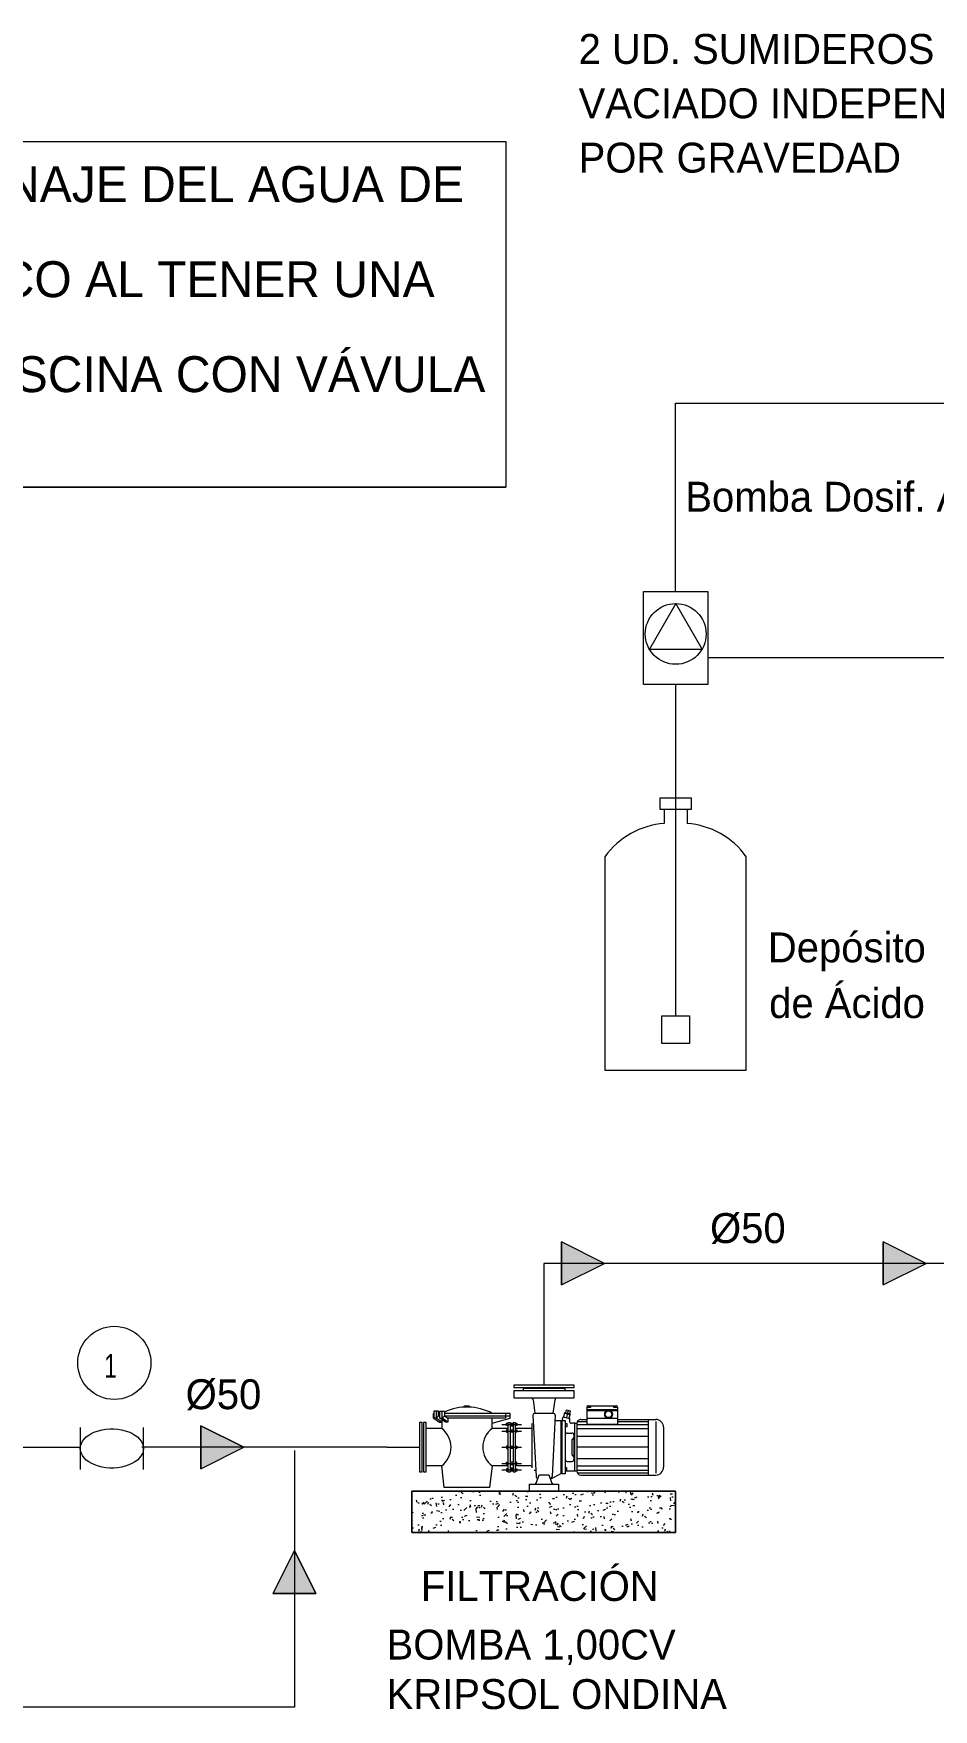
# Model space of a CAD drawing. Header units: millimetres. Extents: x 441156 to 441876, y 4514765 to 4515211.
# Drawn here: x 441282.27 to 441285.44, y 4514771.63 to 4514777.54 of the extents above; entities that cross this region are included whole.
import ezdxf

# ---------------------------------------------------------------- set-up
doc = ezdxf.new("R2010")
doc.units = ezdxf.units.MM
doc.layers.add('01_textos', color=7, linetype='Continuous')
for name, color, linetype, lineweight, true_color in [('05 ESQUEMAS HIDRAULICOS nuevos_dwg _6_', 7, 'Continuous', 18, 0x767676), ('A-DETL', 7, 'Continuous', 50, 0x008000), ('I-FONTANERÍA', 6, 'Continuous', 13, 0xff00ff), ('I-HIDRÁULICA', 6, 'Continuous', 13, 0xff00ff)]:
    doc.layers.add(name, color=color, linetype=linetype, lineweight=lineweight, true_color=true_color)
for name, color, linetype, lineweight in [('A-DETL-GENF', 7, 'Continuous', 9), ('A-DETL-THIN', 7, 'Continuous', 9), ('G-ANNO-TEXT', 7, 'Continuous', 9)]:
    doc.layers.add(name, color=color, linetype=linetype, lineweight=lineweight)
doc.styles.add('BERNARDO', font='')
doc.styles.add('Franklin Gothic Book', font='FRABK.TTF', dxfattribs={"height": 0.225})
doc.styles.add('Franklin Gothic Book_2', font='FRABK.TTF', dxfattribs={"width": 0.7, "height": 0.18})
doc.styles.get('BERNARDO').set_extended_font_data('Century Gothic')

# ---------------------------------------------------------------- blocks, each defined once
blk = doc.blocks.new('05 ESQUEMAS HIDRAULICOS nuevos_dwg_A$C6D152A77-1107640-01_ARQ_HIDRAULICA PISCINA ADULTOS')
at = {"layer": 'I-HIDRÁULICA', "flags": 128}
blk.add_lwpolyline([(2560.888, 1573.868), (2560.908, 1573.868), (2560.908, 1574.237), (2560.888, 1574.237)], close=True, dxfattribs=at)
blk = doc.blocks.new('05 ESQUEMAS HIDRAULICOS nuevos_dwg_A$C6D152A77-1107641-01_ARQ_HIDRAULICA PISCINA ADULTOS')
at = {"layer": 'I-HIDRÁULICA', "flags": 128}
blk.add_lwpolyline([(2560.859, 1573.868), (2560.879, 1573.868), (2560.879, 1574.237), (2560.859, 1574.237)], close=True, dxfattribs=at)
blk = doc.blocks.new('05 ESQUEMAS HIDRAULICOS nuevos_dwg_A$C0F61303F-1107647-01_ARQ_HIDRAULICA PISCINA ADULTOS')
at = {"layer": 'I-FONTANERÍA'}
for p, q in [((2558.309, 1574.201), (2558.309, 1573.885)), ((2558.783, 1573.885), (2558.783, 1574.201))]:
    blk.add_line(p, q, dxfattribs=at)
at = {"layer": 'I-FONTANERÍA', "flags": 128}
blk.add_lwpolyline([(2558.783, 1574.043), (2558.781, 1574.025), (2558.776, 1574.006), (2558.766, 1573.989), (2558.754, 1573.972), (2558.738, 1573.956), (2558.719, 1573.942), (2558.697, 1573.93), (2558.673, 1573.919), (2558.647, 1573.91), (2558.619, 1573.903), (2558.591, 1573.898), (2558.561, 1573.896), (2558.531, 1573.896), (2558.502, 1573.898), (2558.473, 1573.903), (2558.445, 1573.91), (2558.419, 1573.919), (2558.395, 1573.93), (2558.373, 1573.942), (2558.354, 1573.956), (2558.338, 1573.972), (2558.326, 1573.989), (2558.317, 1574.006), (2558.311, 1574.025), (2558.309, 1574.043), (2558.311, 1574.062), (2558.317, 1574.08), (2558.326, 1574.097), (2558.338, 1574.114), (2558.354, 1574.13), (2558.373, 1574.144), (2558.395, 1574.157), (2558.419, 1574.168), (2558.445, 1574.176), (2558.473, 1574.183), (2558.502, 1574.188), (2558.531, 1574.19), (2558.561, 1574.19), (2558.591, 1574.188), (2558.619, 1574.183), (2558.647, 1574.176), (2558.673, 1574.168), (2558.697, 1574.157), (2558.719, 1574.144), (2558.738, 1574.13), (2558.754, 1574.114), (2558.766, 1574.097), (2558.776, 1574.08), (2558.781, 1574.062)], close=True, dxfattribs=at)

msp = doc.modelspace()

# ---------------------------------------------------------------- hatches: boundary and pattern name
at = {"layer": 'A-DETL-GENF', "true_color": 0x0000ff}
for points in [[(441284.12686231, 4514773.27664858), (441284.12686231, 4514773.12477357), (441284.27873731, 4514773.20071108)], [(441285.26023441, 4514773.27627741), (441285.26023441, 4514773.12440241), (441285.41210941, 4514773.20033991)], [(441282.85604789, 4514772.62837273), (441282.85604789, 4514772.47649773), (441283.00792289, 4514772.55243523)], [(441283.1854994, 4514772.18867797), (441283.1095619, 4514772.03680297), (441283.2614369, 4514772.03680297)]]:
    msp.add_hatch(color=5, dxfattribs=at).paths.add_polyline_path(points)
at = {"layer": 'A-DETL-GENF', "lineweight": 13}
h = msp.add_hatch(dxfattribs=at)
h.set_pattern_fill('FP_1', color=256, scale=0.46875, style=0, pattern_type=2)
h.set_pattern_definition([(50, (233160.501635, 1857580.13021), (0.0944073147395, -0.0082600980076), [0.009871875, -0.108590625]), (355, (233160.50164, 1857580.13021), (-0.0182621619193, 0.099009036562), [0.0078984375, -0.0868734375]), (100.451, (233160.5096, 1857580.12927), (0.076147961372, 0.0907448093566), [0.008390625, -0.0922875]), (46.184, (233160.50164, 1857580.15646), (0.1404741050306, -0.0217888691713), [0.0148078125, -0.1628859375]), (96.636, (233160.51335, 1857580.15458), (0.1230228123265, 0.12821787603), [0.0125859375, -0.13843125]), (351.184, (233160.50164, 1857580.15646), (0.123024399578, 0.128216103211), [0.0118453125, -0.1303078125]), (21, (233160.51476, 1857580.149895), (0.078565922991, -0.0529940189076), [0.009871875, -0.108590625]), (326, (233160.51476, 1857580.1499), (0.032028086707, 0.095448926347), [0.0078984375, -0.0868734375]), (71.451, (233160.52132, 1857580.14521), (0.110594464238, 0.0424499343486), [0.008390625, -0.0922875]), (37.5, (233160.501635, 1857580.130208), (0.00159950100554, 0.0438155519772), [0, -0.08581875, 0, -0.088190625, -0.0872015625]), (37.5, (233160.501635, 1857580.130208), (0.00159950100554, 0.0438155519772), [-0.174009375, 0, -0.0872015625]), (7.5, (233160.501635, 1857580.13021), (0.0346248264755, 0.0519135745833), [0, -0.0502828125, 0, -0.0838453125, -0.033234375]), (7.5, (233160.501635, 1857580.13021), (0.0346248264755, 0.0519135745833), [-0.134128125, 0, -0.033234375]), (327.5, (233160.472104, 1857580.130208), (0.0702628162702, -0.00296681176428), [0, -0.03290625, 0, -0.102665625, -0.1362328125]), (327.5, (233160.472104, 1857580.130208), (0.0702628162702, -0.00296681176428), [-0.135571875, 0, -0.1362328125]), (317.5, (233160.45898, 1857580.13021), (0.0767641400123, 0.0131753659399), [0, -0.042778125, 0, -0.0681796875, -0.0967453125]), (317.5, (233160.45898, 1857580.13021), (0.0767641400123, 0.0131753659399), [-0.1109578125, 0, -0.0967453125])])
h.paths.add_polyline_path([(441284.52867702, 4514772.25223214), (441284.52867702, 4514772.39798426), (441283.59950067, 4514772.39798426), (441283.59950067, 4514772.25223214), (441283.7725885, 4514772.25223214)])

# ---------------------------------------------------------------- linework, layer by layer
at = {"layer": 'A-DETL', "color": 7, "lineweight": 9}
for p, q in [((441279.99842109, 4514777.15538815, 0.0000002), (441283.93018952, 4514777.15538815, 0.0000002)), ((441283.93018952, 4514777.15538815, 0.0000002), (441283.93018952, 4514775.93663815, 0.0000002)), ((441279.98805055, 4514775.93663815, 0.0000002), (441283.93018952, 4514775.93663815, 0.0000002)), ((441283.93018952, 4514775.93663815, 0.0000002), (441279.98805055, 4514775.93663815, 0.0000002)), ((441284.41582672, 4514775.56980559, 0.0000002), (441284.64217044, 4514775.56980559, 0.0000002)), ((441284.41582672, 4514775.24177584, 0.0000002), (441284.41582672, 4514775.56980559, 0.0000002)), ((441284.64217044, 4514775.56980559, 0.0000002), (441284.64217044, 4514775.24177584, 0.0000002)), ((441284.52929317, 4514775.52692907, 0.0000002), (441284.43652242, 4514775.36624543, 0.0000002)), ((441284.62206391, 4514775.36624543, 0.0000002), (441284.52929317, 4514775.52692907, 0.0000002)), ((441284.43652242, 4514775.36624543, 0.0000002), (441284.62206391, 4514775.36624543, 0.0000002)), ((441288.93705243, 4514775.33493889, 0.0000002), (441284.64217044, 4514775.33493889, 0.0000002)), ((441284.64217044, 4514775.24177584, 0.0000002), (441284.41582672, 4514775.24177584, 0.0000002)), ((441284.47442131, 4514774.84216708, 0.0000002), (441284.58357586, 4514774.84216708, 0.0000002)), ((441284.47442131, 4514774.8007414, 0.0000002), (441284.47442131, 4514774.84216708, 0.0000002)), ((441284.58357586, 4514774.84216708, 0.0000002), (441284.58357586, 4514774.8007414, 0.0000002)), ((441284.58357586, 4514774.8007414, 0.0000002), (441284.47442131, 4514774.8007414, 0.0000002)), ((441284.48880309, 4514774.8007414, 0.0000002), (441284.48880309, 4514774.75146477, 0.0000002)), ((441284.56919407, 4514774.8007414, 0.0000002), (441284.56919407, 4514774.75146477, 0.0000002)), ((441284.28014787, 4514774.6340663, 0.0000002), (441284.28014787, 4514773.88133523, 0.0000002)), ((441284.7778493, 4514773.88133523, 0.0000002), (441284.7778493, 4514774.6340663, 0.0000002)), ((441284.48011706, 4514774.07358465, 0.0000002), (441284.5778801, 4514774.07358465, 0.0000002)), ((441284.48011706, 4514773.97588164, 0.0000002), (441284.48011706, 4514774.07358465, 0.0000002)), ((441284.5778801, 4514774.07358465, 0.0000002), (441284.5778801, 4514773.97588164, 0.0000002)), ((441284.5778801, 4514773.97588164, 0.0000002), (441284.48011706, 4514773.97588164, 0.0000002)), ((441284.28014787, 4514773.88133523, 0.0000002), (441284.7778493, 4514773.88133523, 0.0000002)), ((441284.7839321, 4514773.20033991, 0.0000002), (441284.06476813, 4514773.20033991, 0.0000002)), ((441284.06476813, 4514773.20033991, 0.0000002), (441284.06476813, 4514772.77486869, 0.0000002)), ((441286.62014087, 4514773.20033991, 0.0000002), (441284.7839321, 4514773.20033991, 0.0000002)), ((441283.95918666, 4514772.77166333, 0.0000002), (441283.95918666, 4514772.76261411, 0.0000002)), ((441284.17102621, 4514772.77166333, 0.0000002), (441283.95918666, 4514772.77166333, 0.0000002)), ((441283.95918666, 4514772.76261411, 0.0000002), (441284.17102621, 4514772.76261411, 0.0000002)), ((441284.13948549, 4514772.75924131, 0.0000002), (441283.99140736, 4514772.75924131, 0.0000002)), ((441283.99140736, 4514772.75924131, 0.0000002), (441283.99140736, 4514772.75101474, 0.0000002)), ((441284.13948549, 4514772.75101474, 0.0000002), (441284.13948549, 4514772.75924131, 0.0000002)), ((441284.17102621, 4514772.76261411, 0.0000002), (441284.17102621, 4514772.77166333, 0.0000002)), ((441283.7853898, 4514772.69376737, 0.0000002), (441283.7853898, 4514772.69805985, 0.0000002)), ((441283.7853898, 4514772.69805985, 0.0000002), (441283.80184292, 4514772.69805985, 0.0000002)), ((441283.80184292, 4514772.69805985, 0.0000002), (441283.80184292, 4514772.69376737, 0.0000002)), ((441283.95918666, 4514772.75101474, 0.0000002), (441283.95918666, 4514772.72633506, 0.0000002)), ((441284.17170619, 4514772.75101474, 0.0000002), (441283.95918666, 4514772.75101474, 0.0000002)), ((441283.95918666, 4514772.72633506, 0.0000002), (441284.17170619, 4514772.72633506, 0.0000002)), ((441284.02687294, 4514772.7200239, 0.0000002), (441284.03322572, 4514772.67203082, 0.0000002)), ((441284.09766713, 4514772.67203082, 0.0000002), (441284.1040199, 4514772.7200239, 0.0000002)), ((441284.17170619, 4514772.72633506, 0.0000002), (441284.17170619, 4514772.75101474, 0.0000002)), ((441284.22243666, 4514772.69882697, 0.0000002), (441284.31841322, 4514772.69882697, 0.0000002)), ((441284.22929213, 4514772.69882697, 0.0000002), (441284.22929213, 4514772.6919715, 0.0000002)), ((441284.31155775, 4514772.6919715, 0.0000002), (441284.31155775, 4514772.69882697, 0.0000002)), ((441283.67591869, 4514772.65526726, 0.0000002), (441283.67591869, 4514772.67172039, 0.0000002)), ((441283.68558726, 4514772.65526726, 0.0000002), (441283.67591869, 4514772.65526726, 0.0000002)), ((441283.69381382, 4514772.67994695, 0.0000002), (441283.6773607, 4514772.67994695, 0.0000002)), ((441283.6773607, 4514772.67994695, 0.0000002), (441283.6773607, 4514772.65526726, 0.0000002)), ((441283.6773607, 4514772.65526726, 0.0000002), (441283.69743036, 4514772.64132629, 0.0000002)), ((441283.68558726, 4514772.67994695, 0.0000002), (441283.68558726, 4514772.65526726, 0.0000002)), ((441283.68558726, 4514772.65526726, 0.0000002), (441283.69381382, 4514772.66349383, 0.0000002)), ((441283.70565692, 4514772.64132629, 0.0000002), (441283.68558726, 4514772.65526726, 0.0000002)), ((441283.69381382, 4514772.66349383, 0.0000002), (441283.69381382, 4514772.67994695, 0.0000002)), ((441283.69789745, 4514772.67172039, 0.0000002), (441283.69381382, 4514772.67172039, 0.0000002)), ((441283.69789745, 4514772.66349383, 0.0000002), (441283.69381382, 4514772.66349383, 0.0000002)), ((441283.69381382, 4514772.66349383, 0.0000002), (441283.69789745, 4514772.66065722, 0.0000002)), ((441283.69743036, 4514772.64132629, 0.0000002), (441283.70565692, 4514772.64132629, 0.0000002)), ((441283.69789745, 4514772.65526726, 0.0000002), (441283.69789745, 4514772.67994695, 0.0000002)), ((441283.69789745, 4514772.67994695, 0.0000002), (441283.71435057, 4514772.67994695, 0.0000002)), ((441283.71796712, 4514772.64132629, 0.0000002), (441283.69789745, 4514772.65526726, 0.0000002)), ((441283.69789745, 4514772.65526726, 0.0000002), (441283.70612401, 4514772.65526726, 0.0000002)), ((441283.70471166, 4514772.64132629, 0.0000002), (441283.70471166, 4514772.61824773, 0.0000002)), ((441283.70565692, 4514772.64987731, 0.0000002), (441283.70565692, 4514772.64132629, 0.0000002)), ((441283.70612401, 4514772.65526726, 0.0000002), (441283.70612401, 4514772.67994695, 0.0000002)), ((441283.70612401, 4514772.65526726, 0.0000002), (441283.71435057, 4514772.66349383, 0.0000002)), ((441283.72619368, 4514772.64132629, 0.0000002), (441283.70612401, 4514772.65526726, 0.0000002)), ((441283.71435057, 4514772.67994695, 0.0000002), (441283.71435057, 4514772.66349383, 0.0000002)), ((441283.92982379, 4514772.67172039, 0.0000002), (441283.71435057, 4514772.67172039, 0.0000002)), ((441283.71435057, 4514772.66349383, 0.0000002), (441283.94627692, 4514772.66349383, 0.0000002)), ((441283.71435057, 4514772.66349383, 0.0000002), (441283.72619368, 4514772.65526726, 0.0000002)), ((441283.72619368, 4514772.64132629, 0.0000002), (441283.71796712, 4514772.64132629, 0.0000002)), ((441283.92982379, 4514772.65526726, 0.0000002), (441283.72619368, 4514772.65526726, 0.0000002)), ((441283.72619368, 4514772.65526726, 0.0000002), (441283.72619368, 4514772.64132629, 0.0000002)), ((441283.88252106, 4514772.6367575, 0.0000002), (441283.94627692, 4514772.65526726, 0.0000002)), ((441283.88252106, 4514772.61824773, 0.0000002), (441283.88252106, 4514772.65526726, 0.0000002)), ((441283.94627692, 4514772.67172039, 0.0000002), (441283.92982379, 4514772.67172039, 0.0000002)), ((441283.92982379, 4514772.67172039, 0.0000002), (441283.92982379, 4514772.65526726, 0.0000002)), ((441283.93352574, 4514772.62853094, 0.0000002), (441283.93352574, 4514772.6367575, 0.0000002)), ((441283.93352574, 4514772.6367575, 0.0000002), (441283.93805035, 4514772.6367575, 0.0000002)), ((441283.94709957, 4514772.63881414, 0.0000002), (441283.93805035, 4514772.63881414, 0.0000002)), ((441283.93805035, 4514772.63881414, 0.0000002), (441283.93805035, 4514772.46605633, 0.0000002)), ((441283.94627692, 4514772.65526726, 0.0000002), (441283.94627692, 4514772.67172039, 0.0000002)), ((441283.94709957, 4514772.46605633, 0.0000002), (441283.94709957, 4514772.63881414, 0.0000002)), ((441283.94709957, 4514772.6367575, 0.0000002), (441283.95614879, 4514772.6367575, 0.0000002)), ((441283.96519801, 4514772.63881414, 0.0000002), (441283.95614879, 4514772.63881414, 0.0000002)), ((441283.95614879, 4514772.63881414, 0.0000002), (441283.95614879, 4514772.46605633, 0.0000002)), ((441283.96519801, 4514772.46605633, 0.0000002), (441283.96519801, 4514772.63881414, 0.0000002)), ((441283.96519801, 4514772.6367575, 0.0000002), (441283.96972262, 4514772.6367575, 0.0000002)), ((441283.96972262, 4514772.6367575, 0.0000002), (441283.96972262, 4514772.62853094, 0.0000002)), ((441284.02637025, 4514772.66517536, 0.0000002), (441284.03729608, 4514772.44958194, 0.0000002)), ((441284.03322572, 4514772.67203082, 0.0000002), (441284.09766713, 4514772.67203082, 0.0000002)), ((441284.1045226, 4514772.66517536, 0.0000002), (441284.09359677, 4514772.44958194, 0.0000002)), ((441284.1045226, 4514772.64635515, 0.0000002), (441284.125089, 4514772.64635515, 0.0000002)), ((441284.125089, 4514772.64635515, 0.0000002), (441284.125089, 4514772.45851531, 0.0000002)), ((441284.12920228, 4514772.64635515, 0.0000002), (441284.13282042, 4514772.65985821, 0.0000002)), ((441284.12920228, 4514772.64635515, 0.0000002), (441284.14017103, 4514772.64635515, 0.0000002)), ((441284.12920228, 4514772.45851531, 0.0000002), (441284.12920228, 4514772.64635515, 0.0000002)), ((441284.13282042, 4514772.65985821, 0.0000002), (441284.15542419, 4514772.65380155, 0.0000002)), ((441284.13484628, 4514772.65931538, 0.0000002), (441284.13900902, 4514772.67485094, 0.0000002)), ((441284.13829929, 4514772.67220219, 0.0000002), (441284.15648296, 4514772.66732989, 0.0000002)), ((441284.13900902, 4514772.67485094, 0.0000002), (441284.15719269, 4514772.66997864, 0.0000002)), ((441284.14017103, 4514772.64635515, 0.0000002), (441284.14017103, 4514772.45851531, 0.0000002)), ((441284.14017103, 4514772.63575828, 0.0000002), (441284.14565541, 4514772.63575828, 0.0000002)), ((441284.14165777, 4514772.67414121, 0.0000002), (441284.14440105, 4514772.68437927, 0.0000002)), ((441284.15084413, 4514772.68265285, 0.0000002), (441284.14393811, 4514772.65687924, 0.0000002)), ((441284.14440105, 4514772.68437927, 0.0000002), (441284.15728722, 4514772.68092643, 0.0000002)), ((441284.14565541, 4514772.63575828, 0.0000002), (441284.14565541, 4514772.62478953, 0.0000002)), ((441284.15719269, 4514772.66997864, 0.0000002), (441284.15302995, 4514772.65444309, 0.0000002)), ((441284.15728722, 4514772.68092643, 0.0000002), (441284.15454394, 4514772.67068837, 0.0000002)), ((441284.15542419, 4514772.65380155, 0.0000002), (441284.15542419, 4514772.64361297, 0.0000002)), ((441284.17444838, 4514772.6367575, 0.0000002), (441284.16227966, 4514772.6367575, 0.0000002)), ((441284.17444838, 4514772.46811297, 0.0000002), (441284.17444838, 4514772.6367575, 0.0000002)), ((441284.17444838, 4514772.6367575, 0.0000002), (441284.18130385, 4514772.6367575, 0.0000002)), ((441284.18130385, 4514772.6367575, 0.0000002), (441284.18130385, 4514772.46811297, 0.0000002)), ((441284.18266509, 4514772.64271357, 0.0000002), (441284.21558119, 4514772.64271357, 0.0000002)), ((441284.19501716, 4514772.65046844, 0.0000002), (441284.21558119, 4514772.65046844, 0.0000002)), ((441284.22929213, 4514772.6919715, 0.0000002), (441284.21558119, 4514772.6919715, 0.0000002)), ((441284.21558119, 4514772.6919715, 0.0000002), (441284.21558119, 4514772.63369206, 0.0000002)), ((441284.21558119, 4514772.68502805, 0.0000002), (441284.32526869, 4514772.68502805, 0.0000002)), ((441284.21558119, 4514772.68228587, 0.0000002), (441284.32526869, 4514772.68228587, 0.0000002)), ((441284.21558119, 4514772.65486399, 0.0000002), (441284.32526869, 4514772.65486399, 0.0000002)), ((441284.32526869, 4514772.6919715, 0.0000002), (441284.31155775, 4514772.6919715, 0.0000002)), ((441284.32526869, 4514772.63369206, 0.0000002), (441284.32526869, 4514772.6919715, 0.0000002)), ((441284.32526869, 4514772.65046844, 0.0000002), (441284.45922455, 4514772.65046844, 0.0000002)), ((441284.32526869, 4514772.64271357, 0.0000002), (441284.43180267, 4514772.64271357, 0.0000002)), ((441284.43180267, 4514772.65046844, 0.0000002), (441284.43180267, 4514772.45440203, 0.0000002)), ((441284.45922455, 4514772.64356633, 0.0000002), (441284.45922455, 4514772.46130414, 0.0000002)), ((441283.64013314, 4514772.61948407, 0.0000002), (441283.64013314, 4514772.48538639, 0.0000002)), ((441283.70471166, 4514772.61824773, 0.0000002), (441283.64918236, 4514772.61824773, 0.0000002)), ((441283.93805035, 4514772.61824773, 0.0000002), (441283.88252106, 4514772.61824773, 0.0000002)), ((441283.91707262, 4514772.63264422, 0.0000002), (441283.98617574, 4514772.63264422, 0.0000002)), ((441283.91707262, 4514772.6092989, 0.0000002), (441283.98617574, 4514772.6092989, 0.0000002)), ((441283.93805035, 4514772.62853094, 0.0000002), (441283.93352574, 4514772.62853094, 0.0000002)), ((441283.93805035, 4514772.61341218, 0.0000002), (441283.93352574, 4514772.61341218, 0.0000002)), ((441283.93352574, 4514772.61341218, 0.0000002), (441283.93352574, 4514772.60518562, 0.0000002)), ((441283.93352574, 4514772.60518562, 0.0000002), (441283.93805035, 4514772.60518562, 0.0000002)), ((441283.95614879, 4514772.62853094, 0.0000002), (441283.94709957, 4514772.62853094, 0.0000002)), ((441283.95614879, 4514772.6264743, 0.0000002), (441283.94709957, 4514772.6264743, 0.0000002)), ((441283.94709957, 4514772.61341218, 0.0000002), (441283.95614879, 4514772.61341218, 0.0000002)), ((441283.95614879, 4514772.60518562, 0.0000002), (441283.94709957, 4514772.60518562, 0.0000002)), ((441283.96972262, 4514772.62853094, 0.0000002), (441283.96519801, 4514772.62853094, 0.0000002)), ((441284.02278395, 4514772.61824773, 0.0000002), (441283.96519801, 4514772.61824773, 0.0000002)), ((441283.96519801, 4514772.61341218, 0.0000002), (441283.96972262, 4514772.61341218, 0.0000002)), ((441283.96972262, 4514772.60518562, 0.0000002), (441283.96519801, 4514772.60518562, 0.0000002)), ((441283.96972262, 4514772.61341218, 0.0000002), (441283.96972262, 4514772.60518562, 0.0000002)), ((441284.02278395, 4514772.63553099, 0.0000002), (441284.02278395, 4514772.4792263, 0.0000002)), ((441284.125089, 4514772.62578875, 0.0000002), (441284.12920228, 4514772.62578875, 0.0000002)), ((441284.14565541, 4514772.62478953, 0.0000002), (441284.14017103, 4514772.62478953, 0.0000002)), ((441284.1470265, 4514772.60248015, 0.0000002), (441284.16382187, 4514772.60248015, 0.0000002)), ((441284.16476935, 4514772.5780521, 0.0000002), (441284.17067734, 4514772.5861109, 0.0000002)), ((441284.16476935, 4514772.52681836, 0.0000002), (441284.16476935, 4514772.5780521, 0.0000002)), ((441284.17067734, 4514772.59562469, 0.0000002), (441284.17067734, 4514772.50924578, 0.0000002)), ((441284.18130385, 4514772.63301999, 0.0000002), (441284.43180267, 4514772.63301999, 0.0000002)), ((441284.18130385, 4514772.6181565, 0.0000002), (441284.43180267, 4514772.6181565, 0.0000002)), ((441284.18130385, 4514772.59185884, 0.0000002), (441284.43180267, 4514772.59185884, 0.0000002)), ((441284.21558119, 4514772.63369206, 0.0000002), (441284.32526869, 4514772.63369206, 0.0000002)), ((441284.48664642, 4514772.62304656, 0.0000002), (441284.48664642, 4514772.48182391, 0.0000002)), ((441282.19648543, 4514772.55243523, 0.0000002), (441282.43119948, 4514772.55243523, 0.0000002)), ((441283.51161597, 4514772.55243523, 0.0000002), (441282.64767265, 4514772.55243523, 0.0000002)), ((441283.1854994, 4514772.54087502, 0.0000002), (441283.1854994, 4514771.63608049, 0.0000002)), ((441283.91707262, 4514772.55243523, 0.0000002), (441283.98617574, 4514772.55243523, 0.0000002)), ((441283.93805035, 4514772.55654851, 0.0000002), (441283.93352574, 4514772.55654851, 0.0000002)), ((441283.93352574, 4514772.55654851, 0.0000002), (441283.93352574, 4514772.54832195, 0.0000002)), ((441283.93352574, 4514772.54832195, 0.0000002), (441283.93805035, 4514772.54832195, 0.0000002)), ((441283.94709957, 4514772.55654851, 0.0000002), (441283.95614879, 4514772.55654851, 0.0000002)), ((441283.95614879, 4514772.54832195, 0.0000002), (441283.94709957, 4514772.54832195, 0.0000002)), ((441283.96519801, 4514772.55654851, 0.0000002), (441283.96972262, 4514772.55654851, 0.0000002)), ((441283.96972262, 4514772.54832195, 0.0000002), (441283.96519801, 4514772.54832195, 0.0000002)), ((441283.96972262, 4514772.55654851, 0.0000002), (441283.96972262, 4514772.54832195, 0.0000002)), ((441284.17067734, 4514772.51875957, 0.0000002), (441284.16476935, 4514772.52681836, 0.0000002)), ((441284.43180267, 4514772.55243523, 0.0000002), (441284.18130385, 4514772.55243523, 0.0000002)), ((441283.70471166, 4514772.48662273, 0.0000002), (441283.64918236, 4514772.48662273, 0.0000002)), ((441283.71396654, 4514772.4103241, 0.0000002), (441283.70471166, 4514772.48662273, 0.0000002)), ((441283.88252106, 4514772.48662273, 0.0000002), (441283.87326617, 4514772.4103241, 0.0000002)), ((441283.93805035, 4514772.48662273, 0.0000002), (441283.88252106, 4514772.48662273, 0.0000002)), ((441283.91707262, 4514772.49557157, 0.0000002), (441283.98617574, 4514772.49557157, 0.0000002)), ((441283.91707262, 4514772.47222625, 0.0000002), (441283.98617574, 4514772.47222625, 0.0000002)), ((441283.93352574, 4514772.49145829, 0.0000002), (441283.93352574, 4514772.49968485, 0.0000002)), ((441283.93352574, 4514772.49968485, 0.0000002), (441283.93805035, 4514772.49968485, 0.0000002)), ((441283.93805035, 4514772.49145829, 0.0000002), (441283.93352574, 4514772.49145829, 0.0000002)), ((441283.93805035, 4514772.47633953, 0.0000002), (441283.93352574, 4514772.47633953, 0.0000002)), ((441283.93352574, 4514772.47633953, 0.0000002), (441283.93352574, 4514772.46811297, 0.0000002)), ((441283.93352574, 4514772.46811297, 0.0000002), (441283.93805035, 4514772.46811297, 0.0000002)), ((441283.93805035, 4514772.46605633, 0.0000002), (441283.94709957, 4514772.46605633, 0.0000002)), ((441283.95614879, 4514772.49968485, 0.0000002), (441283.94709957, 4514772.49968485, 0.0000002)), ((441283.94709957, 4514772.49145829, 0.0000002), (441283.95614879, 4514772.49145829, 0.0000002)), ((441283.95614879, 4514772.47839617, 0.0000002), (441283.94709957, 4514772.47839617, 0.0000002)), ((441283.94709957, 4514772.47633953, 0.0000002), (441283.95614879, 4514772.47633953, 0.0000002)), ((441283.95614879, 4514772.46811297, 0.0000002), (441283.94709957, 4514772.46811297, 0.0000002)), ((441283.95614879, 4514772.46605633, 0.0000002), (441283.96519801, 4514772.46605633, 0.0000002)), ((441283.96972262, 4514772.49968485, 0.0000002), (441283.96519801, 4514772.49968485, 0.0000002)), ((441283.96519801, 4514772.49145829, 0.0000002), (441283.96972262, 4514772.49145829, 0.0000002)), ((441284.02278395, 4514772.48662273, 0.0000002), (441283.96519801, 4514772.48662273, 0.0000002)), ((441283.96519801, 4514772.47633953, 0.0000002), (441283.96972262, 4514772.47633953, 0.0000002)), ((441283.96972262, 4514772.46811297, 0.0000002), (441283.96519801, 4514772.46811297, 0.0000002)), ((441283.96972262, 4514772.49145829, 0.0000002), (441283.96972262, 4514772.49968485, 0.0000002)), ((441283.96972262, 4514772.47633953, 0.0000002), (441283.96972262, 4514772.46811297, 0.0000002)), ((441284.03101051, 4514772.47099974, 0.0000002), (441284.03621067, 4514772.47099974, 0.0000002)), ((441284.125089, 4514772.45851531, 0.0000002), (441284.08761591, 4514772.44019676, 0.0000002)), ((441284.125089, 4514772.47908172, 0.0000002), (441284.12920228, 4514772.47908172, 0.0000002)), ((441284.14017103, 4514772.45851531, 0.0000002), (441284.12920228, 4514772.45851531, 0.0000002)), ((441284.14565541, 4514772.48008094, 0.0000002), (441284.14017103, 4514772.48008094, 0.0000002)), ((441284.14017103, 4514772.46911219, 0.0000002), (441284.14565541, 4514772.46911219, 0.0000002)), ((441284.17444838, 4514772.46811297, 0.0000002), (441284.14017103, 4514772.46811297, 0.0000002)), ((441284.14565541, 4514772.46911219, 0.0000002), (441284.14565541, 4514772.48008094, 0.0000002)), ((441284.1470265, 4514772.50239031, 0.0000002), (441284.16382187, 4514772.50239031, 0.0000002)), ((441284.18130385, 4514772.46811297, 0.0000002), (441284.17444838, 4514772.46811297, 0.0000002)), ((441284.18130385, 4514772.51301163, 0.0000002), (441284.43180267, 4514772.51301163, 0.0000002)), ((441284.18130385, 4514772.48671397, 0.0000002), (441284.43180267, 4514772.48671397, 0.0000002)), ((441284.18130385, 4514772.47185048, 0.0000002), (441284.43180267, 4514772.47185048, 0.0000002)), ((441284.18266509, 4514772.4621569, 0.0000002), (441284.43180267, 4514772.4621569, 0.0000002)), ((441283.87326617, 4514772.4103241, 0.0000002), (441283.71396654, 4514772.4103241, 0.0000002)), ((441284.01403041, 4514772.39798426, 0.0000002), (441284.01403041, 4514772.42266395, 0.0000002)), ((441284.01403041, 4514772.42266395, 0.0000002), (441284.11686244, 4514772.42266395, 0.0000002)), ((441284.03912269, 4514772.42818116, 0.0000002), (441284.04835451, 4514772.45488297, 0.0000002)), ((441284.04835451, 4514772.45488297, 0.0000002), (441284.08253834, 4514772.45488297, 0.0000002)), ((441284.08253834, 4514772.45488297, 0.0000002), (441284.09177016, 4514772.42818116, 0.0000002)), ((441284.11686244, 4514772.42266395, 0.0000002), (441284.11686244, 4514772.39798426, 0.0000002)), ((441284.19501478, 4514772.45440203, 0.0000002), (441284.45922455, 4514772.45440203, 0.0000002)), ((441283.59950067, 4514772.39798426, 0.0000002), (441284.52867702, 4514772.39798426, 0.0000002)), ((441283.59950067, 4514772.25223214, 0.0000002), (441283.59950067, 4514772.39798426, 0.0000002)), ((441284.11686244, 4514772.39798426, 0.0000002), (441284.01403041, 4514772.39798426, 0.0000002)), ((441284.52867702, 4514772.39798426, 0.0000002), (441284.52867702, 4514772.25223214, 0.0000002)), ((441284.52867702, 4514772.25223214, 0.0000002), (441283.59950067, 4514772.25223214, 0.0000002)), ((441283.1854994, 4514771.63617952, 0.0000002), (441281.63505438, 4514771.63617952, 0.0000002))]:
    msp.add_line(p, q, dxfattribs=at)
at = {"layer": 'A-DETL', "color": 6, "lineweight": 9, "true_color": 0xff00ff}
for p, q in [((441284.52899858, 4514775.56980559, 0.0000002), (441284.52899858, 4514776.23376749, 0.0000002)), ((441284.52899858, 4514776.23376749, 0.0000002), (441291.90348227, 4514776.23376749, 0.0000002)), ((441284.52899858, 4514775.24177584, 0.0000002), (441284.52899858, 4514774.07358465, 0.0000002)), ((441283.51161597, 4514772.55243523, 0.0000002), (441283.62658284, 4514772.55243523, 0.0000002))]:
    msp.add_line(p, q, dxfattribs=at)
at = {"layer": 'A-DETL', "color": 5, "lineweight": 9, "true_color": 0x0000ff}
for p, q in [((441284.12686231, 4514773.12477357, 0.0000002), (441284.12686231, 4514773.27664858, 0.0000002)), ((441285.26023441, 4514773.12440241, 0.0000002), (441285.26023441, 4514773.27627741, 0.0000002)), ((441282.85604789, 4514772.47649773, 0.0000002), (441282.85604789, 4514772.62837273, 0.0000002)), ((441282.85604789, 4514772.62837273, 0.0000002), (441283.00792289, 4514772.55243523, 0.0000002)), ((441283.1854994, 4514772.18867797, 0.0000002), (441283.2614369, 4514772.03680297, 0.0000002)), ((441283.2614369, 4514772.03680297, 0.0000002), (441283.1095619, 4514772.03680297, 0.0000002))]:
    msp.add_line(p, q, dxfattribs=at)
at = {"layer": 'A-DETL', "color": 7, "lineweight": 9}
for centre, radius in [((441284.52929317, 4514775.41980664, 0.0000002), 0.10712243), ((441282.55100222, 4514772.84969747, 0.0000002), 0.12909375), ((441284.29275718, 4514772.6685195, 0.0000002), 0.01371094), ((441284.29275718, 4514772.6685195, 0.0000002), 0.0116543)]:
    msp.add_circle(centre, radius, dxfattribs=at)
for centre, radius, start, end in [((441284.50890084, 4514774.47162125, 0.0000002), 0.28056428, 94.107804013, 144.620179615), ((441284.54909633, 4514774.47162125, 0.0000002), 0.28056428, 35.379820385, 85.892195987), ((441284.02003912, 4514772.71947959, 0.0000002), 0.00685547, 4.554010266, 90), ((441284.11085373, 4514772.71947959, 0.0000002), 0.00685547, 90, 175.445995944), ((441284.22243666, 4514772.6919715, 0.0000002), 0.00685547, 90, 180), ((441284.31841322, 4514772.6919715, 0.0000002), 0.00685547, 0, 90), ((441283.79361636, 4514772.50502408, 0.0000002), 0.18892249, 61.927513225, 114.807301502), ((441284.03322572, 4514772.66517536, 0.0000002), 0.00685547, 90, 180.000003895), ((441284.09766713, 4514772.66517536, 0.0000002), 0.00685547, 0.000005816, 90), ((441284.16227966, 4514772.64361297, 0.0000002), 0.00685547, 180, 270), ((441284.19501478, 4514772.6367575, 0.0000002), 0.01371094, 89.990078313, 180), ((441284.45922455, 4514772.62304656, 0.0000002), 0.02742188, 0, 90), ((441283.65535228, 4514772.55243523, 0.0000002), 0.08226562, 306.869897664, 53.130102337), ((441283.93188043, 4514772.55243523, 0.0000002), 0.08226562, 126.869897575, 233.130102336), ((441284.1470265, 4514772.59562469, 0.0000002), 0.00685547, 90, 180), ((441284.16382187, 4514772.59562469, 0.0000002), 0.00685547, 0, 90), ((441284.1470265, 4514772.50924578, 0.0000002), 0.00685547, 180, 270), ((441284.16382187, 4514772.50924578, 0.0000002), 0.00685547, 270, 0), ((441284.19501478, 4514772.46811297, 0.0000002), 0.01371094, 180, 270), ((441284.45922455, 4514772.48182391, 0.0000002), 0.02742188, 270, 0), ((441284.03239911, 4514772.42951942, 0.0000002), 0.00685547, 270, 348.743009267), ((441284.04415155, 4514772.44958194, 0.0000002), 0.00685547, 179.999994184, 270.000000377), ((441284.0867413, 4514772.44958194, 0.0000002), 0.00685547, 269.999999773, 359.999999306), ((441284.09849374, 4514772.42951942, 0.0000002), 0.00685547, 191.256988503, 270)]:
    msp.add_arc(centre, radius, start, end, dxfattribs=at)
at = {"layer": 'A-DETL-THIN'}
for p, q in [((441284.12686231, 4514773.27664858, 0.0000002), (441284.12686231, 4514773.12477357, 0.0000002)), ((441284.27873731, 4514773.20071108, 0.0000002), (441284.12686231, 4514773.27664858, 0.0000002)), ((441285.26023441, 4514773.27627741, 0.0000002), (441285.26023441, 4514773.12440241, 0.0000002)), ((441285.41210941, 4514773.20033991, 0.0000002), (441285.26023441, 4514773.27627741, 0.0000002)), ((441284.12686231, 4514773.12477357, 0.0000002), (441284.27873731, 4514773.20071108, 0.0000002)), ((441285.26023441, 4514773.12440241, 0.0000002), (441285.41210941, 4514773.20033991, 0.0000002)), ((441282.85604789, 4514772.62837273, 0.0000002), (441282.85604789, 4514772.47649773, 0.0000002)), ((441283.00792289, 4514772.55243523, 0.0000002), (441282.85604789, 4514772.62837273, 0.0000002)), ((441282.85604789, 4514772.47649773, 0.0000002), (441283.00792289, 4514772.55243523, 0.0000002)), ((441284.52867702, 4514772.39798426, 0.0000002), (441283.59950067, 4514772.39798426, 0.0000002)), ((441283.59950067, 4514772.39798426, 0.0000002), (441283.59950067, 4514772.25223214, 0.0000002)), ((441284.52867702, 4514772.25223214, 0.0000002), (441284.52867702, 4514772.39798426, 0.0000002)), ((441283.59950067, 4514772.25223214, 0.0000002), (441284.52867702, 4514772.25223214, 0.0000002)), ((441283.1854994, 4514772.18867797, 0.0000002), (441283.1095619, 4514772.03680297, 0.0000002)), ((441283.2614369, 4514772.03680297, 0.0000002), (441283.1854994, 4514772.18867797, 0.0000002)), ((441283.1095619, 4514772.03680297, 0.0000002), (441283.2614369, 4514772.03680297, 0.0000002))]:
    msp.add_line(p, q, dxfattribs=at)

# ---------------------------------------------------------------- block references
at = {"layer": '05 ESQUEMAS HIDRAULICOS nuevos_dwg _6_', "color": 6, "lineweight": 13, "true_color": 0xff00ff, "xscale": 0.46875, "yscale": 0.46875, "zscale": 0.46875}
for name in ['05 ESQUEMAS HIDRAULICOS nuevos_dwg_A$C6D152A77-1107641-01_ARQ_HIDRAULICA PISCINA ADULTOS', '05 ESQUEMAS HIDRAULICOS nuevos_dwg_A$C6D152A77-1107640-01_ARQ_HIDRAULICA PISCINA ADULTOS', '05 ESQUEMAS HIDRAULICOS nuevos_dwg_A$C0F61303F-1107647-01_ARQ_HIDRAULICA PISCINA ADULTOS']:
    msp.add_blockref(name, (440083.22376736, 4514034.71541498, 0.0000002), dxfattribs=at)

# ---------------------------------------------------------------- texts
at = {"layer": '01_textos', "color": 5, "char_height": 0.1265625, "attachment_point": 1, "style": 'BERNARDO'}
for s, insert, width in [('SE EVITA EL RETROSIFONAJE DEL AGUA DE ', (441280.1156896, 4514777.06848576, 0.0000002), 3.6220646906), ('ABASTECIMIENTO PÚBLICO AL TENER UNA ', (441280.1156896, 4514776.73362248, 0.0000002), 3.6220646906), ('INDEPENDIENTE PARA PISCINA CON VÁVULA ', (441280.1156896, 4514776.3987592, 0.0000002), 4.5378382846)]:
    msp.add_mtext(s, dxfattribs=dict(at, insert=insert, width=width))
at = {"layer": 'G-ANNO-TEXT', "attachment_point": 1}
for s, insert, char_height, width, style in [('2 UD. SUMIDEROS', (441284.18726037, 4514777.53492227, 0.0000002), 0.10546875, 1.5501379395, 'Franklin Gothic Book'), ('VACIADO INDEPENDIENTE', (441284.18726037, 4514777.34324779, 0.0000002), 0.10546875, 2.1758299805, 'Franklin Gothic Book'), ('POR GRAVEDAD', (441284.18726037, 4514777.15157332, 0.0000002), 0.10546875, 1.3415739258, 'Franklin Gothic Book'), ('Bomba Dosif. Ácido', (441284.56317072, 4514775.95613184, 0.0000002), 0.10546875, 1.6234171875, 'Franklin Gothic Book'), ('Depósito', (441284.85400524, 4514774.36748665, 0.0000002), 0.10546875, 0.7384293457, 'Franklin Gothic Book'), ('de Ácido', (441284.85871016, 4514774.1709814, 0.0000002), 0.10546875, 0.7102450195, 'Franklin Gothic Book'), ('Ø50', (441284.6503961, 4514773.37775657, 0.0000002), 0.10546875, 0.360759375, 'Franklin Gothic Book'), ('1', (441282.51576849, 4514772.88151371, 0.0000002), 0.084375, 0.0631328906, 'Franklin Gothic Book_2'), ('Ø50', (441282.80241749, 4514772.79202848, 0.0000002), 0.10546875, 0.360759375, 'Franklin Gothic Book'), ('FILTRACIÓN', (441283.63116768, 4514772.11595058, 0.0000002), 0.10546875, 0.986451416, 'Franklin Gothic Book'), ('BOMBA 1,00CV', (441283.51043066, 4514771.90946934, 0.0000002), 0.10546875, 1.3021158691, 'Franklin Gothic Book'), ('KRIPSOL ONDINA', (441283.51043066, 4514771.73479177, 0.0000002), 0.10546875, 1.4599480957, 'Franklin Gothic Book')]:
    msp.add_mtext(s, dxfattribs=dict(at, insert=insert, char_height=char_height, width=width, style=style))

doc.saveas('drawing.dxf')
